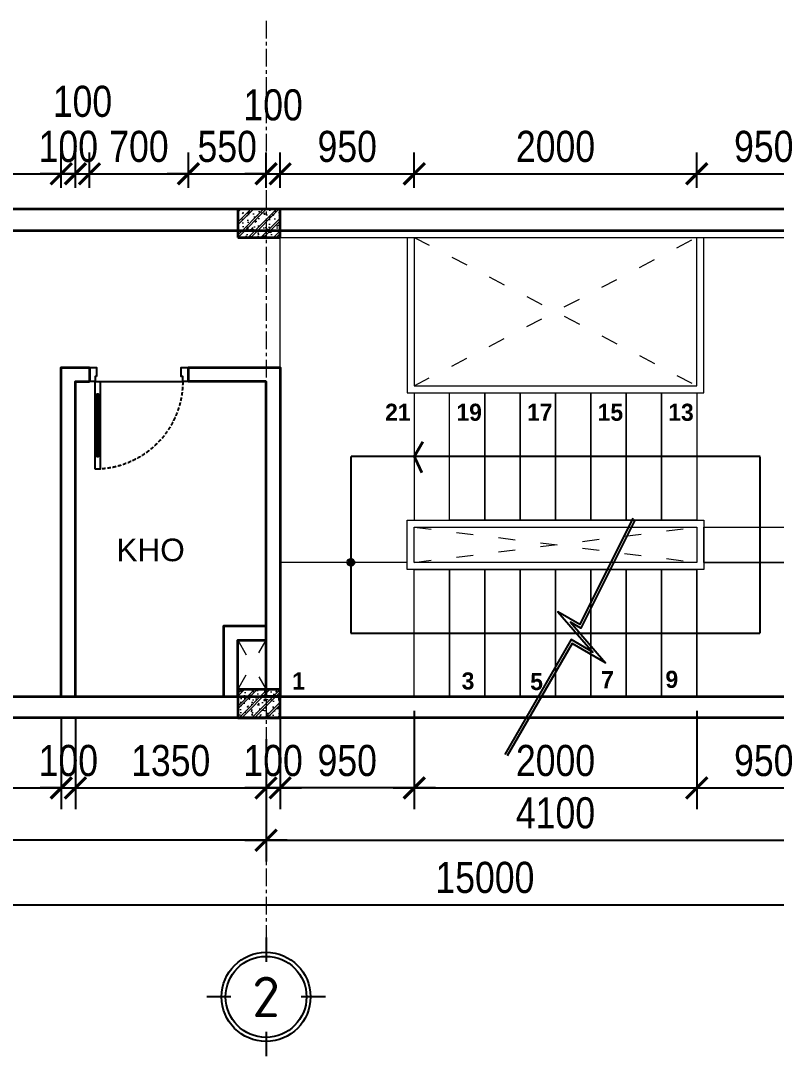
# Model space of a CAD drawing. Header units: inches. Extents: x 236662 to 497023, y -248575 to 81795.
# Drawn here: x 331174 to 336526, y -48059 to -40731 of the extents above; entities that cross this region are included whole.
import ezdxf
from ezdxf.enums import TextEntityAlignment as Align

# ---------------------------------------------------------------- set-up
doc = ezdxf.new("R2010")
doc.units = ezdxf.units.IN
doc.header["$LTSCALE"] = 10
doc.header["$MEASUREMENT"] = 0
for name, pattern in [('ACAD_ISO03W100', [30, 12, -18]), ('CENTER', [2, 1.25, -0.25, 0.25, -0.25]), ('DASHED2', [0.375, 0.25, -0.125]), ('HIDDEN', [0.375, 0.25, -0.125])]:
    doc.linetypes.add(name, pattern=pattern)
for name, color, linetype in [('01. HP_TEXT', 9, 'Continuous'), ('04. HP_CUA', 153, 'Continuous'), ('07. HP_KY HIEU', 43, 'Continuous'), ('08. HP_DIM', 118, 'Continuous'), ('TEXT', 2, 'Continuous')]:
    doc.layers.add(name, color=color, linetype=linetype)
for name, color, linetype, lineweight in [('02. HP_BE TONG', 1, 'Continuous', 35), ('03. HP_TUONG', 2, 'Continuous', 35), ('05. HP_TRUC', 251, 'CENTER', 5), ('06. HP_THAY 1', 134, 'Continuous', 15), ('06. HP_THAY 2', 147, 'Continuous', 13), ('09_HP_HATCH', 8, 'Continuous', 5), ('14. HP_OPENING', 250, 'ACAD_ISO03W100', 5), ('GHICHU', 7, 'Continuous', 9), ('N KHUAT', 8, 'Continuous', 5)]:
    doc.layers.add(name, color=color, linetype=linetype, lineweight=lineweight)
doc.styles.add('AVO', font='VNI-Avo-Bold.TTF')
doc.styles.add('ISOCP50', font='ISOCPEUR.TTF')
doc.styles.add('TEXT (none)', font='Arial.ttf')
doc.styles.add('text2', font='VHELVCN.TTF')
doc.dimstyles.new('AL-100', dxfattribs={"dimtxt": 220, "dimasz": 150, "dimexe": 150, "dimexo": 150, "dimgap": 80, "dimtad": 1, "dimdec": 0, "dimzin": 9, "dimtxsty": 'text2', "dimblk": 'ARCHTICK', "dimcen": 1, "dimdle": 150, "dimclrd": 256, "dimclre": 256, "dimclrt": 7, "dimadec": 0, "dimazin": 0, "dimtfac": 1, "dimtdec": 0, "dimtix": 1, "dimtmove": 2, "dimatfit": 3, "dimldrblk": 'ARCHTICK', "dimfxl": 1, "dimtolj": 1, "dimtzin": 0, "dimlwd": -1, "dimlwe": -1, "dimarcsym": 0})

# ---------------------------------------------------------------- blocks, each defined once
blk = doc.blocks.new('_ArchTick')
at = {"color": 0, "linetype": 'ByBlock', "const_width": 0.15}
blk.add_lwpolyline([(-0.5, -0.5), (0.5, 0.5)], dxfattribs=at)
blk = doc.blocks.new('*D949')
at = {"layer": '08. HP_DIM', "transparency": 16777216}
for p, q in [((327461.9, -45814), (327461.9, -47136.9)), ((342461.9, -45814), (342461.9, -47136.9)), ((327311.9, -46986.9), (342611.9, -46986.9))]:
    blk.add_line(p, q, dxfattribs=at)
at = {"layer": 'Defpoints', "color": 0, "transparency": 16777216}
for p in [(327461.9, -45664), (342461.9, -45664), (342461.9, -46986.9)]:
    blk.add_point(p, dxfattribs=at)
at = {"layer": '08. HP_DIM', "transparency": 16777216, "xscale": 150, "yscale": 150, "zscale": 150, "rotation": 180}
blk.add_blockref('_ArchTick', (327461.9, -46986.9), dxfattribs=at)
at = {"layer": '08. HP_DIM', "transparency": 16777216, "xscale": 150, "yscale": 150, "zscale": 150}
blk.add_blockref('_ArchTick', (342461.9, -46986.9), dxfattribs=at)
at = {"layer": '08. HP_DIM', "color": 7, "transparency": 16777216, "insert": (334461.9, -46794.5), "char_height": 220, "attachment_point": 5, "style": 'text2'}
blk.add_mtext('\\A1;15000', dxfattribs=at)
blk = doc.blocks.new('*D953')
at = {"layer": '08. HP_DIM', "transparency": 16777216}
for p, q in [((329211.9, -45664), (329211.9, -46309.7)), ((331461.9, -45664), (331461.9, -46309.7)), ((329061.9, -46159.7), (331611.9, -46159.7))]:
    blk.add_line(p, q, dxfattribs=at)
at = {"layer": 'Defpoints', "color": 0, "transparency": 16777216}
for p in [(329211.9, -45514), (331461.9, -45514), (331461.9, -46159.7)]:
    blk.add_point(p, dxfattribs=at)
at = {"layer": '08. HP_DIM', "transparency": 16777216, "xscale": 150, "yscale": 150, "zscale": 150, "rotation": 180}
blk.add_blockref('_ArchTick', (329211.9, -46159.7), dxfattribs=at)
at = {"layer": '08. HP_DIM', "transparency": 16777216, "xscale": 150, "yscale": 150, "zscale": 150}
blk.add_blockref('_ArchTick', (331461.9, -46159.7), dxfattribs=at)
at = {"layer": '08. HP_DIM', "color": 7, "transparency": 16777216, "insert": (330336.9, -45967.3), "char_height": 220, "attachment_point": 5, "style": 'text2'}
blk.add_mtext('\\A1;2250', dxfattribs=at)
blk = doc.blocks.new('*D954')
at = {"layer": '08. HP_DIM', "transparency": 16777216}
for p, q in [((331561.9, -45664), (331561.9, -46309.7)), ((332911.9, -45814), (332911.9, -46309.7)), ((331411.9, -46159.7), (333061.9, -46159.7))]:
    blk.add_line(p, q, dxfattribs=at)
at = {"layer": 'Defpoints', "color": 0, "transparency": 16777216}
for p in [(331561.9, -45514), (332911.9, -45664), (332911.9, -46159.7)]:
    blk.add_point(p, dxfattribs=at)
at = {"layer": '08. HP_DIM', "transparency": 16777216, "xscale": 150, "yscale": 150, "zscale": 150, "rotation": 180}
blk.add_blockref('_ArchTick', (331561.9, -46159.7), dxfattribs=at)
at = {"layer": '08. HP_DIM', "transparency": 16777216, "xscale": 150, "yscale": 150, "zscale": 150}
blk.add_blockref('_ArchTick', (332911.9, -46159.7), dxfattribs=at)
at = {"layer": '08. HP_DIM', "color": 7, "transparency": 16777216, "insert": (332236.9, -45967.3), "char_height": 220, "attachment_point": 5, "style": 'text2'}
blk.add_mtext('\\A1;1350', dxfattribs=at)
blk = doc.blocks.new('*D955')
at = {"layer": '08. HP_DIM', "transparency": 16777216}
for p, q in [((332911.9, -45814), (332911.9, -46309.7)), ((333011.9, -45814), (333011.9, -46309.7)), ((332911.9, -46159.7), (332761.9, -46159.7)), ((332911.9, -46159.7), (333011.9, -46159.7)), ((333011.9, -46159.7), (333161.9, -46159.7))]:
    blk.add_line(p, q, dxfattribs=at)
at = {"layer": 'Defpoints', "color": 0, "transparency": 16777216}
for p in [(332911.9, -45664), (333011.9, -45664), (333011.9, -46159.7)]:
    blk.add_point(p, dxfattribs=at)
at = {"layer": '08. HP_DIM', "transparency": 16777216, "xscale": 150, "yscale": 150, "zscale": 150}
blk.add_blockref('_ArchTick', (332911.9, -46159.7), dxfattribs=at)
at = {"layer": '08. HP_DIM', "transparency": 16777216, "xscale": 150, "yscale": 150, "zscale": 150, "rotation": 180}
blk.add_blockref('_ArchTick', (333011.9, -46159.7), dxfattribs=at)
at = {"layer": '08. HP_DIM', "color": 7, "transparency": 16777216, "insert": (332961.9, -45967.3), "char_height": 220, "attachment_point": 5, "style": 'text2'}
blk.add_mtext('\\A1;100', dxfattribs=at)
blk = doc.blocks.new('grid test1')
at = {"ltscale": 20}
for p, q in [((0, 440), (0, 260)), ((-260, 0), (-440, 0)), ((440, 0), (260, 0)), ((0, -260), (0, -440))]:
    blk.add_line(p, q, dxfattribs=at)
at = {"color": 251, "ltscale": 20, "true_color": 0x636466}
for radius in [330, 300]:
    blk.add_circle((0, 0), radius, dxfattribs=at)
at = {"layer": '01. HP_TEXT', "color": 2, "ltscale": 20, "true_color": 0xf1eb1f, "style": 'ISOCP50'}
blk.add_attdef('GRID', text='', height=300, dxfattribs=at).set_placement((-36.9, 0.3), align=Align.MIDDLE_CENTER)
blk = doc.blocks.new('zcsadsdasd3')
at = {"layer": '05. HP_TRUC', "ltscale": 10}
for p, q in [((-9550, 4933.4), (-9550, -1554.2)), ((-15929.6, 3600), (1239.1, 3600)), ((-15929.6, 0), (1239.1, 0))]:
    blk.add_line(p, q, dxfattribs=at)
at = {"layer": '07. HP_KY HIEU', "ltscale": 20}
ref = blk.add_blockref('grid test1', (-9550, -1974.6), dxfattribs=dict(at, xscale=0.9555000001564621, yscale=0.9555000001564621, zscale=0.9555000001564621))
ref.add_attrib('GRID', '2', dxfattribs={"layer": 'TEXT', "ltscale": 20, "height": 286.6, "style": 'ISOCP50'}).set_placement((-9550, -1974.6), align=Align.MIDDLE_CENTER)
blk = doc.blocks.new('*D959')
at = {"layer": '08. HP_DIM', "transparency": 16777216}
for p, q in [((333961.9, -45614), (333961.9, -46309.7)), ((335961.9, -45614), (335961.9, -46309.7)), ((333811.9, -46159.7), (336111.9, -46159.7))]:
    blk.add_line(p, q, dxfattribs=at)
at = {"layer": 'Defpoints', "color": 0, "transparency": 16777216}
for p in [(333961.9, -45464), (335961.9, -45464), (335961.9, -46159.7)]:
    blk.add_point(p, dxfattribs=at)
at = {"layer": '08. HP_DIM', "transparency": 16777216, "xscale": 150, "yscale": 150, "zscale": 150, "rotation": 180}
blk.add_blockref('_ArchTick', (333961.9, -46159.7), dxfattribs=at)
at = {"layer": '08. HP_DIM', "transparency": 16777216, "xscale": 150, "yscale": 150, "zscale": 150}
blk.add_blockref('_ArchTick', (335961.9, -46159.7), dxfattribs=at)
at = {"layer": '08. HP_DIM', "color": 7, "transparency": 16777216, "insert": (334961.9, -45967.3), "char_height": 220, "attachment_point": 5, "style": 'text2'}
blk.add_mtext('\\A1;2000', dxfattribs=at)
blk = doc.blocks.new('*D902')
at = {"layer": '08. HP_DIM', "transparency": 16777216}
for p, q in [((333011.9, -45614), (333011.9, -46309.7)), ((333961.9, -45614), (333961.9, -46309.7)), ((334111.9, -46159.7), (332861.9, -46159.7))]:
    blk.add_line(p, q, dxfattribs=at)
at = {"layer": 'Defpoints', "color": 0, "transparency": 16777216}
for p in [(333011.9, -45464), (333961.9, -45464), (333011.9, -46159.7)]:
    blk.add_point(p, dxfattribs=at)
at = {"layer": '08. HP_DIM', "transparency": 16777216, "xscale": 150, "yscale": 150, "zscale": 150, "rotation": 180}
blk.add_blockref('_ArchTick', (333011.9, -46159.7), dxfattribs=at)
at = {"layer": '08. HP_DIM', "transparency": 16777216, "xscale": 150, "yscale": 150, "zscale": 150}
blk.add_blockref('_ArchTick', (333961.9, -46159.7), dxfattribs=at)
at = {"layer": '08. HP_DIM', "color": 7, "transparency": 16777216, "insert": (333486.9, -45967.3), "char_height": 220, "attachment_point": 5, "style": 'text2'}
blk.add_mtext('\\A1;950', dxfattribs=at)
blk = doc.blocks.new('*D903')
at = {"layer": '08. HP_DIM', "transparency": 16777216}
for p, q in [((335961.9, -45614), (335961.9, -46309.7)), ((336911.9, -45639), (336911.9, -46309.7)), ((335811.9, -46159.7), (337061.9, -46159.7))]:
    blk.add_line(p, q, dxfattribs=at)
at = {"layer": 'Defpoints', "color": 0, "transparency": 16777216}
for p in [(335961.9, -45464), (336911.9, -45489), (336911.9, -46159.7)]:
    blk.add_point(p, dxfattribs=at)
at = {"layer": '08. HP_DIM', "transparency": 16777216, "xscale": 150, "yscale": 150, "zscale": 150, "rotation": 180}
blk.add_blockref('_ArchTick', (335961.9, -46159.7), dxfattribs=at)
at = {"layer": '08. HP_DIM', "transparency": 16777216, "xscale": 150, "yscale": 150, "zscale": 150}
blk.add_blockref('_ArchTick', (336911.9, -46159.7), dxfattribs=at)
at = {"layer": '08. HP_DIM', "color": 7, "transparency": 16777216, "insert": (336436.9, -45967.3), "char_height": 220, "attachment_point": 5, "style": 'text2'}
blk.add_mtext('\\A1;950', dxfattribs=at)
blk = doc.blocks.new('*D1331')
at = {"layer": '08. HP_DIM', "transparency": 16777216}
for p, q in [((-9550, -3750), (-9550, -4616)), ((-5450, -3750), (-5450, -4616)), ((-9700, -4466), (-5300, -4466))]:
    blk.add_line(p, q, dxfattribs=at)
at = {"layer": 'Defpoints', "color": 0, "transparency": 16777216}
for p in [(-9550, -3600), (-5450, -3600), (-5450, -4466)]:
    blk.add_point(p, dxfattribs=at)
at = {"layer": '08. HP_DIM', "transparency": 16777216, "xscale": 150, "yscale": 150, "zscale": 150, "rotation": 180}
blk.add_blockref('_ArchTick', (-9550, -4466), dxfattribs=at)
at = {"layer": '08. HP_DIM', "transparency": 16777216, "xscale": 150, "yscale": 150, "zscale": 150}
blk.add_blockref('_ArchTick', (-5450, -4466), dxfattribs=at)
at = {"layer": '08. HP_DIM', "color": 7, "transparency": 16777216, "insert": (-7500, -4273.6), "char_height": 220, "attachment_point": 5, "style": 'text2'}
blk.add_mtext('\\A1;4100', dxfattribs=at)
blk = doc.blocks.new('*D1333')
at = {"layer": '08. HP_DIM', "transparency": 16777216}
for p, q in [((-15000, -3750), (-15000, -5072.9)), ((0, -3750), (0, -5072.9)), ((-15150, -4922.9), (150, -4922.9))]:
    blk.add_line(p, q, dxfattribs=at)
at = {"layer": 'Defpoints', "color": 0, "transparency": 16777216}
for p in [(-15000, -3600), (0, -3600), (0, -4922.9)]:
    blk.add_point(p, dxfattribs=at)
at = {"layer": '08. HP_DIM', "transparency": 16777216, "xscale": 150, "yscale": 150, "zscale": 150, "rotation": 180}
blk.add_blockref('_ArchTick', (-15000, -4922.9), dxfattribs=at)
at = {"layer": '08. HP_DIM', "transparency": 16777216, "xscale": 150, "yscale": 150, "zscale": 150}
blk.add_blockref('_ArchTick', (0, -4922.9), dxfattribs=at)
at = {"layer": '08. HP_DIM', "color": 7, "transparency": 16777216, "insert": (-8000, -4730.6), "char_height": 220, "attachment_point": 5, "style": 'text2'}
blk.add_mtext('\\A1;15000', dxfattribs=at)
blk = doc.blocks.new('*D1334')
at = {"layer": '08. HP_DIM', "transparency": 16777216}
for p, q in [((-15000, -3750), (-15000, -4616)), ((-9550, -3750), (-9550, -4616)), ((-9400, -4466), (-15150, -4466))]:
    blk.add_line(p, q, dxfattribs=at)
at = {"layer": 'Defpoints', "color": 0, "transparency": 16777216}
for p in [(-15000, -3600), (-9550, -3600), (-15000, -4466)]:
    blk.add_point(p, dxfattribs=at)
at = {"layer": '08. HP_DIM', "transparency": 16777216, "xscale": 150, "yscale": 150, "zscale": 150, "rotation": 180}
blk.add_blockref('_ArchTick', (-15000, -4466), dxfattribs=at)
at = {"layer": '08. HP_DIM', "transparency": 16777216, "xscale": 150, "yscale": 150, "zscale": 150}
blk.add_blockref('_ArchTick', (-9550, -4466), dxfattribs=at)
at = {"layer": '08. HP_DIM', "color": 7, "transparency": 16777216, "insert": (-12275, -4273.6), "char_height": 220, "attachment_point": 5, "style": 'text2'}
blk.add_mtext('\\A1;5450', dxfattribs=at)
blk = doc.blocks.new('COT')
at = {"layer": '09_HP_HATCH'}
h = blk.add_hatch(dxfattribs=at)
h.set_pattern_fill('CHAU-01', color=256, scale=15, pattern_type=2)
h.set_pattern_definition([(50, (-55276.965, -37444.2), (107.58903, -9.41282), [11.25, -123.75]), (355, (-55276.97, -37444.2), (-20.8127, 112.82882), [9, -99]), (100.4514, (-55268, -37444.99), (86.7764, 103.41593), [9.56103, -105.17132]), (46.1842, (-55276.97, -37414.2), (160.08616, -24.82785), [16.875, -185.625]), (96.6356, (-55263.62, -37416.27), (140.1994, 146.11768), [14.34154, -157.75695]), (351.1842, (-55276.97, -37414.2), (140.1993, 146.1178), [13.5, -148.5]), (21, (-55261.965, -37421.7), (89.53606, -60.39283), [11.25, -123.75]), (326, (-55261.97, -37421.7), (36.4973, 108.7725), [9, -99]), (71.4514, (-55254.5, -37426.73), (126.0334, 48.37957), [9.56103, -105.17132]), (37.5, (-55276.965, -37444.2), (1.823978, 49.934078), [0, -97.8, 0, -100.5, 0, -99.375]), (7.5, (-55276.965, -37444.2), (39.46043, 59.161757), [0, -57.3, 0, -95.55, 0, -37.875]), (327.5, (-55310.415, -37444.2), (80.073365, -3.38323), [0, -37.5, 0, -117, 0, -155.25]), (317.5, (-55325.415, -37444.2), (87.477925, 15.01575), [0, -48.75, 0, -77.7, 0, -110.25]), (45, (-55276.965, -37444.2), (-45.07806, 45.07806), []), (45, (-55276.965, -37425.827), (-45.07806, 45.07806), [])])
h.paths.add_polyline_path([(0, -200), (300, -200), (300, 0), (0, 0)])
at = {"layer": '02. HP_BE TONG'}
blk.add_lwpolyline([(0, -200), (300, -200), (300, 0), (0, 0)], close=True, dxfattribs=at)
blk = doc.blocks.new('ádasdwdczxzc')
at = {"layer": '03. HP_TUONG'}
for p in [(-9750, 3600), (-9750, 200)]:
    blk.add_blockref('COT', p, dxfattribs=at)
blk = doc.blocks.new('*U33')
at = {"ltscale": 100}
for p, q in [((40, 620), (40, 200)), ((75, 200), (75, 620))]:
    blk.add_line(p, q, dxfattribs=at)
at = {"color": 8, "ltscale": 100}
blk.add_line((40, 100), (660, 100), dxfattribs=at)
at = {"ltscale": 100}
for points in [[(40, 720), (40, 620), (52.5, 620), (52.5, 630), (62.5, 630), (62.5, 620), (75, 620), (75, 720)], [(62.5, 200), (62.5, 190), (52.5, 190), (52.5, 200), (40, 200), (40, 100), (75, 100), (75, 200)], [(50, 65), (40, 65), (40, 100), (0, 100), (0, 0), (50, 0)], [(700, 100), (660, 100), (660, 65), (650, 65), (650, 0), (700, 0)]]:
    blk.add_lwpolyline(points, close=True, dxfattribs=at)
at = {"color": 8, "ltscale": 100}
blk.add_lwpolyline([(62.5, 630), (52.5, 630), (52.5, 190), (62.5, 190)], close=True, dxfattribs=at)
at = {"color": 8, "linetype": 'HIDDEN', "ltscale": 10}
blk.add_arc((40, 100), 620, 360, 90, dxfattribs=at)
blk = doc.blocks.new('CUA TANG 4')
at = {"layer": '04. HP_CUA', "xscale": -1, "rotation": 180}
blk.add_blockref('*U33', (4200, -1120), dxfattribs=at)
blk = doc.blocks.new('*D1101')
at = {"layer": '08. HP_DIM', "transparency": 16777216}
for p, q in [((329161.9, -41914), (329161.9, -41663.8)), ((331461.9, -41914), (331461.9, -41663.8)), ((329011.9, -41813.8), (331611.9, -41813.8))]:
    blk.add_line(p, q, dxfattribs=at)
at = {"layer": 'Defpoints', "color": 0, "transparency": 16777216}
for p in [(331461.9, -41813.8), (329161.9, -42064, -318.6), (331461.9, -42064, -318.6)]:
    blk.add_point(p, dxfattribs=at)
at = {"layer": '08. HP_DIM', "transparency": 16777216, "xscale": 150, "yscale": 150, "zscale": 150, "rotation": 180}
blk.add_blockref('_ArchTick', (329161.9, -41813.8), dxfattribs=at)
at = {"layer": '08. HP_DIM', "transparency": 16777216, "xscale": 150, "yscale": 150, "zscale": 150}
blk.add_blockref('_ArchTick', (331461.9, -41813.8), dxfattribs=at)
at = {"layer": '08. HP_DIM', "color": 7, "transparency": 16777216, "insert": (330311.9, -41621.4), "char_height": 220, "attachment_point": 5, "style": 'text2'}
blk.add_mtext('\\A1;2300', dxfattribs=at)
blk = doc.blocks.new('*D1102')
at = {"layer": '08. HP_DIM', "transparency": 16777216}
for p, q in [((331461.9, -41914), (331461.9, -41663.8)), ((331561.9, -41914), (331561.9, -41663.8)), ((331461.9, -41813.8), (331311.9, -41813.8)), ((331461.9, -41813.8), (331561.9, -41813.8)), ((331561.9, -41813.8), (331711.9, -41813.8))]:
    blk.add_line(p, q, dxfattribs=at)
at = {"layer": 'Defpoints', "color": 0, "transparency": 16777216}
for p in [(331561.9, -41813.8), (331461.9, -42064, -318.6), (331561.9, -42064, -318.6)]:
    blk.add_point(p, dxfattribs=at)
at = {"layer": '08. HP_DIM', "transparency": 16777216, "xscale": 150, "yscale": 150, "zscale": 150}
blk.add_blockref('_ArchTick', (331461.9, -41813.8), dxfattribs=at)
at = {"layer": '08. HP_DIM', "transparency": 16777216, "xscale": 150, "yscale": 150, "zscale": 150, "rotation": 180}
blk.add_blockref('_ArchTick', (331561.9, -41813.8), dxfattribs=at)
at = {"layer": '08. HP_DIM', "color": 7, "transparency": 16777216, "insert": (331511.9, -41621.4), "char_height": 220, "attachment_point": 5, "style": 'text2'}
blk.add_mtext('\\A1;100', dxfattribs=at)
blk = doc.blocks.new('*D1103')
at = {"layer": '08. HP_DIM', "transparency": 16777216}
for p, q in [((331561.9, -41914), (331561.9, -41663.8)), ((331661.9, -41914), (331661.9, -41663.8)), ((331561.9, -41813.8), (331411.9, -41813.8)), ((331561.9, -41813.8), (331661.9, -41813.8)), ((331661.9, -41813.8), (331811.9, -41813.8))]:
    blk.add_line(p, q, dxfattribs=at)
at = {"layer": 'Defpoints', "color": 0, "transparency": 16777216}
for p in [(331661.9, -41813.8), (331561.9, -42064, -318.6), (331661.9, -42064, -318.6)]:
    blk.add_point(p, dxfattribs=at)
at = {"layer": '08. HP_DIM', "transparency": 16777216, "xscale": 150, "yscale": 150, "zscale": 150}
blk.add_blockref('_ArchTick', (331561.9, -41813.8), dxfattribs=at)
at = {"layer": '08. HP_DIM', "transparency": 16777216, "xscale": 150, "yscale": 150, "zscale": 150, "rotation": 180}
blk.add_blockref('_ArchTick', (331661.9, -41813.8), dxfattribs=at)
at = {"layer": '08. HP_DIM', "color": 7, "transparency": 16777216, "insert": (331611.9, -41302.4), "char_height": 220, "attachment_point": 5, "style": 'text2'}
blk.add_mtext('\\A1;100', dxfattribs=at)
blk = doc.blocks.new('*D1104')
at = {"layer": '08. HP_DIM', "transparency": 16777216}
for p, q in [((331661.9, -41914), (331661.9, -41663.8)), ((332361.9, -41914), (332361.9, -41663.8)), ((331511.9, -41813.8), (332511.9, -41813.8))]:
    blk.add_line(p, q, dxfattribs=at)
at = {"layer": 'Defpoints', "color": 0, "transparency": 16777216}
for p in [(332361.9, -41813.8), (331661.9, -42064, -318.6), (332361.9, -42064, -318.6)]:
    blk.add_point(p, dxfattribs=at)
at = {"layer": '08. HP_DIM', "transparency": 16777216, "xscale": 150, "yscale": 150, "zscale": 150, "rotation": 180}
blk.add_blockref('_ArchTick', (331661.9, -41813.8), dxfattribs=at)
at = {"layer": '08. HP_DIM', "transparency": 16777216, "xscale": 150, "yscale": 150, "zscale": 150}
blk.add_blockref('_ArchTick', (332361.9, -41813.8), dxfattribs=at)
at = {"layer": '08. HP_DIM', "color": 7, "transparency": 16777216, "insert": (332011.9, -41621.4), "char_height": 220, "attachment_point": 5, "style": 'text2'}
blk.add_mtext('\\A1;700', dxfattribs=at)
blk = doc.blocks.new('*D1105')
at = {"layer": '08. HP_DIM', "transparency": 16777216}
for p, q in [((332361.9, -41914), (332361.9, -41663.8)), ((332911.9, -41914), (332911.9, -41663.8)), ((332361.9, -41813.8), (332211.9, -41813.8)), ((332361.9, -41813.8), (332911.9, -41813.8)), ((332911.9, -41813.8), (333061.9, -41813.8))]:
    blk.add_line(p, q, dxfattribs=at)
at = {"layer": 'Defpoints', "color": 0, "transparency": 16777216}
for p in [(332911.9, -41813.8), (332361.9, -42064, -318.6), (332911.9, -42064, -318.6)]:
    blk.add_point(p, dxfattribs=at)
at = {"layer": '08. HP_DIM', "transparency": 16777216, "xscale": 150, "yscale": 150, "zscale": 150}
blk.add_blockref('_ArchTick', (332361.9, -41813.8), dxfattribs=at)
at = {"layer": '08. HP_DIM', "transparency": 16777216, "xscale": 150, "yscale": 150, "zscale": 150, "rotation": 180}
blk.add_blockref('_ArchTick', (332911.9, -41813.8), dxfattribs=at)
at = {"layer": '08. HP_DIM', "color": 7, "transparency": 16777216, "insert": (332636.9, -41621.4), "char_height": 220, "attachment_point": 5, "style": 'text2'}
blk.add_mtext('\\A1;550', dxfattribs=at)
blk = doc.blocks.new('*D1106')
at = {"layer": '08. HP_DIM', "transparency": 16777216}
for p, q in [((332911.9, -41914), (332911.9, -41663.8)), ((333011.9, -41914), (333011.9, -41663.8)), ((332911.9, -41813.8), (332761.9, -41813.8)), ((332911.9, -41813.8), (333011.9, -41813.8)), ((333011.9, -41813.8), (333161.9, -41813.8))]:
    blk.add_line(p, q, dxfattribs=at)
at = {"layer": 'Defpoints', "color": 0, "transparency": 16777216}
for p in [(333011.9, -41813.8), (332911.9, -42064, -318.6), (333011.9, -42064, -318.6)]:
    blk.add_point(p, dxfattribs=at)
at = {"layer": '08. HP_DIM', "transparency": 16777216, "xscale": 150, "yscale": 150, "zscale": 150}
blk.add_blockref('_ArchTick', (332911.9, -41813.8), dxfattribs=at)
at = {"layer": '08. HP_DIM', "transparency": 16777216, "xscale": 150, "yscale": 150, "zscale": 150, "rotation": 180}
blk.add_blockref('_ArchTick', (333011.9, -41813.8), dxfattribs=at)
at = {"layer": '08. HP_DIM', "color": 7, "transparency": 16777216, "insert": (332961.9, -41327.5), "char_height": 220, "attachment_point": 5, "style": 'text2'}
blk.add_mtext('\\A1;100', dxfattribs=at)
blk = doc.blocks.new('*D1107')
at = {"layer": '08. HP_DIM', "transparency": 16777216}
for p, q in [((333011.9, -41914), (333011.9, -41663.8)), ((333961.9, -41914), (333961.9, -41663.8)), ((332861.9, -41813.8), (334111.9, -41813.8))]:
    blk.add_line(p, q, dxfattribs=at)
at = {"layer": 'Defpoints', "color": 0, "transparency": 16777216}
for p in [(333961.9, -41813.8), (333011.9, -42064, -318.6), (333961.9, -42064, -318.6)]:
    blk.add_point(p, dxfattribs=at)
at = {"layer": '08. HP_DIM', "transparency": 16777216, "xscale": 150, "yscale": 150, "zscale": 150, "rotation": 180}
blk.add_blockref('_ArchTick', (333011.9, -41813.8), dxfattribs=at)
at = {"layer": '08. HP_DIM', "transparency": 16777216, "xscale": 150, "yscale": 150, "zscale": 150}
blk.add_blockref('_ArchTick', (333961.9, -41813.8), dxfattribs=at)
at = {"layer": '08. HP_DIM', "color": 7, "transparency": 16777216, "insert": (333486.9, -41621.4), "char_height": 220, "attachment_point": 5, "style": 'text2'}
blk.add_mtext('\\A1;950', dxfattribs=at)
blk = doc.blocks.new('*D1108')
at = {"layer": '08. HP_DIM', "transparency": 16777216}
for p, q in [((333961.9, -41914), (333961.9, -41663.8)), ((335961.9, -41914), (335961.9, -41663.8)), ((333811.9, -41813.8), (336111.9, -41813.8))]:
    blk.add_line(p, q, dxfattribs=at)
at = {"layer": 'Defpoints', "color": 0, "transparency": 16777216}
for p in [(335961.9, -41813.8), (333961.9, -42064, -318.6), (335961.9, -42064, -318.6)]:
    blk.add_point(p, dxfattribs=at)
at = {"layer": '08. HP_DIM', "transparency": 16777216, "xscale": 150, "yscale": 150, "zscale": 150, "rotation": 180}
blk.add_blockref('_ArchTick', (333961.9, -41813.8), dxfattribs=at)
at = {"layer": '08. HP_DIM', "transparency": 16777216, "xscale": 150, "yscale": 150, "zscale": 150}
blk.add_blockref('_ArchTick', (335961.9, -41813.8), dxfattribs=at)
at = {"layer": '08. HP_DIM', "color": 7, "transparency": 16777216, "insert": (334961.9, -41621.4), "char_height": 220, "attachment_point": 5, "style": 'text2'}
blk.add_mtext('\\A1;2000', dxfattribs=at)
blk = doc.blocks.new('*D1109')
at = {"layer": '08. HP_DIM', "transparency": 16777216}
for p, q in [((335961.9, -41914), (335961.9, -41663.8)), ((336911.9, -41914), (336911.9, -41663.8)), ((335811.9, -41813.8), (337061.9, -41813.8))]:
    blk.add_line(p, q, dxfattribs=at)
at = {"layer": 'Defpoints', "color": 0, "transparency": 16777216}
for p in [(336911.9, -41813.8), (335961.9, -42064, -318.6), (336911.9, -42064, -318.6)]:
    blk.add_point(p, dxfattribs=at)
at = {"layer": '08. HP_DIM', "transparency": 16777216, "xscale": 150, "yscale": 150, "zscale": 150, "rotation": 180}
blk.add_blockref('_ArchTick', (335961.9, -41813.8), dxfattribs=at)
at = {"layer": '08. HP_DIM', "transparency": 16777216, "xscale": 150, "yscale": 150, "zscale": 150}
blk.add_blockref('_ArchTick', (336911.9, -41813.8), dxfattribs=at)
at = {"layer": '08. HP_DIM', "color": 7, "transparency": 16777216, "insert": (336436.9, -41621.4), "char_height": 220, "attachment_point": 5, "style": 'text2'}
blk.add_mtext('\\A1;950', dxfattribs=at)
blk = doc.blocks.new('*D1123')
at = {"layer": '08. HP_DIM', "transparency": 16777216}
for p, q in [((331461.9, -45664), (331461.9, -46309.7)), ((331561.9, -45664), (331561.9, -46309.7)), ((331461.9, -46159.7), (331311.9, -46159.7)), ((331461.9, -46159.7), (331561.9, -46159.7)), ((331561.9, -46159.7), (331711.9, -46159.7))]:
    blk.add_line(p, q, dxfattribs=at)
at = {"layer": 'Defpoints', "color": 0, "transparency": 16777216}
for p in [(331461.9, -45514, -318.6), (331561.9, -45514, -318.6), (331561.9, -46159.7)]:
    blk.add_point(p, dxfattribs=at)
at = {"layer": '08. HP_DIM', "transparency": 16777216, "xscale": 150, "yscale": 150, "zscale": 150}
blk.add_blockref('_ArchTick', (331461.9, -46159.7), dxfattribs=at)
at = {"layer": '08. HP_DIM', "transparency": 16777216, "xscale": 150, "yscale": 150, "zscale": 150, "rotation": 180}
blk.add_blockref('_ArchTick', (331561.9, -46159.7), dxfattribs=at)
at = {"layer": '08. HP_DIM', "color": 7, "transparency": 16777216, "insert": (331511.9, -45967.3), "char_height": 220, "attachment_point": 5, "style": 'text2'}
blk.add_mtext('\\A1;100', dxfattribs=at)
blk = doc.blocks.new('mb tang 4')
at = {"layer": '07. HP_KY HIEU'}
h = blk.add_hatch(color=256, dxfattribs=at)
h.dxf.hatch_style = 1
edge = h.paths.add_edge_path()
edge.add_arc((-8950, -2500), 25, 0, 360)
at = {"layer": '03. HP_TUONG'}
blk.add_line((-10800, -1120), (-10800, -1220), dxfattribs=at)
blk.add_lwpolyline([(-4350, 0), (-15000, 0), (-15000, -1000), (-14900, -1000), (-14900, -150), (-4350, -150)], close=True, dxfattribs=at)
for points in [[(-11000, -3450), (-11000, -1120), (-10800, -1120)], [(-9550, -1220), (-10100, -1220), (-10100, -1120), (-9450, -1120), (-9450, -3450), (-9550, -3450), (-9550, -1220)], [(-10900, -3450), (-10900, -1220), (-10800, -1220)], [(-750, -2200), (0, -2200), (0, -3600), (-15000, -3600), (-15000, -3450), (-14850, -3450), (-14850, -3450), (-150, -3450), (-150, -2300), (-750, -2300)], [(-9850, -3450), (-9850, -2950), (-9550, -2950)], [(-9750, -3450), (-9750, -3050), (-9550, -3050)]]:
    blk.add_lwpolyline(points, dxfattribs=at)
at = {"layer": '06. HP_THAY 1'}
for p, q in [((-8500, -200), (-8500, -1250)), ((-6500, -1250), (-6500, -200)), ((-8500, -1250), (-6500, -1250))]:
    blk.add_line(p, q, dxfattribs=at)
for points in [[(-9450, -200), (-5550, -200), (-5550, -150), (-9450, -150)], [(-6450, -2200), (-6450, -2550), (-8550, -2550), (-8550, -2200)], [(-8500, -2250), (-6500, -2250), (-6500, -2500), (-8500, -2500)]]:
    blk.add_lwpolyline(points, close=True, dxfattribs=at)
blk.add_lwpolyline([(-8550, -200), (-8550, -1300), (-6450, -1300), (-6450, -200)], dxfattribs=at)
at = {"layer": '06. HP_THAY 2'}
for p, q in [((-9450, -1120), (-9450, -150)), ((-8500, -1300), (-8500, -2200))]:
    blk.add_line(p, q, dxfattribs=at)
for points in [[(-6450, -2200), (-6450, -2250), (-5550, -2250), (-5550, -1150)], [(-6500, -1300), (-6500, -2200)], [(-8550, -2500), (-9450, -2500), (-9450, -3450), (-8500, -3450), (-8500, -2550)], [(-6450, -2500), (-5550, -2500), (-5550, -3450), (-6500, -3450), (-6500, -2550)], [(-6450, -2500), (-6450, -2550), (-6500, -2550)]]:
    blk.add_lwpolyline(points, dxfattribs=at)
for points in [[(-8250, -2200), (-8250, -1300), (-8000, -1300), (-8000, -2200)], [(-8000, -2200), (-8000, -1300), (-7750, -1300), (-7750, -2200)], [(-7750, -2200), (-7750, -1300), (-7500, -1300), (-7500, -2200)], [(-7500, -2200), (-7500, -1300), (-7250, -1300), (-7250, -2200)], [(-7250, -2200), (-7250, -1300), (-7000, -1300), (-7000, -2200)], [(-7000, -2200), (-7000, -1300), (-6750, -1300), (-6750, -2200)], [(-6750, -2200), (-6750, -1300), (-6500, -1300), (-6500, -2200)], [(-6450, -2250), (-5550, -2250), (-5550, -2500), (-6450, -2500)], [(-8500, -3450), (-8500, -2550), (-8250, -2550), (-8250, -3450)], [(-8250, -3450), (-8250, -2550), (-8000, -2550), (-8000, -3450)], [(-8000, -3450), (-8000, -2550), (-7750, -2550), (-7750, -3450)], [(-7750, -3450), (-7750, -2550), (-7500, -2550), (-7500, -3450)], [(-7500, -3450), (-7500, -2550), (-7250, -2550), (-7250, -3450)], [(-7250, -3450), (-7250, -2550), (-7000, -2550), (-7000, -3450)], [(-7000, -3450), (-7000, -2550), (-6750, -2550), (-6750, -3450)], [(-6750, -3450), (-6750, -2550), (-6500, -2550), (-6500, -3450)]]:
    blk.add_lwpolyline(points, close=True, dxfattribs=at)
at = {"layer": '07. HP_KY HIEU', "linetype": 'DASHED2'}
blk.add_lwpolyline([(-8950, -1750), (-8950, -3000), (-6050, -3000), (-6050, -1750)], close=True, dxfattribs=at)
at = {"layer": '07. HP_KY HIEU'}
for points in [[(-6951.7, -2187.3), (-7328.1, -2939.1), (-7483.3, -2849.5), (-7234.9, -3136.1), (-7390.1, -3046.5), (-7859.8, -3860.1)], [(-6935, -2196.9), (-7321, -2965.5), (-7393.4, -2923.7), (-7145, -3210.3), (-7383, -3072.9), (-7843.1, -3869.7)]]:
    blk.add_lwpolyline(points, dxfattribs=at)
blk.add_circle((-8950, -2500), 25, dxfattribs=at)
at = {"layer": '14. HP_OPENING'}
for p, q in [((-8500, -200), (-6500, -1250)), ((-8500, -1250), (-6500, -200)), ((-8500, -2250), (-6500, -2500)), ((-8500, -2500), (-6500, -2250)), ((-9750, -3050), (-9550, -3400)), ((-9750, -3400), (-9550, -3050))]:
    blk.add_line(p, q, dxfattribs=at)
at = {"layer": 'N KHUAT', "linetype": 'Continuous', "const_width": 20}
blk.add_lwpolyline([(-8446.4, -1865.5), (-8500, -1750), (-8439.4, -1646)], dxfattribs=at)
at = {"layer": '08. HP_DIM'}
blk.add_blockref('ádasdwdczxzc', (0, -3600), dxfattribs=at)
at = {"layer": '01. HP_TEXT', "style": 'TEXT (none)'}
blk.add_text('KHO', height=159.88, dxfattribs=at).set_placement((-10609.6, -2491.5))
at = {"layer": 'GHICHU', "color": 0, "linetype": 'Continuous', "style": 'AVO'}
for s, p in [('21', (-8706.7, -1497.8)), ('19', (-8201.3, -1497.8)), ('17', (-7701.3, -1497.8)), ('15', (-7201.3, -1497.8)), ('13', (-6701.3, -1497.8)), ('1', (-9364.4, -3399.4)), ('3', (-8164.4, -3399.4)), ('5', (-7679.1, -3403.5)), ('7', (-7176.8, -3390.1)), ('9', (-6721.2, -3387.9))]:
    blk.add_text(s, height=121, dxfattribs=at).set_placement(p)
at = {"layer": '08. HP_DIM'}
dim = blk.add_linear_dim(base=(0, -4922.9), p1=(-15000, -3600), p2=(0, -3600), dimstyle='AL-100', dxfattribs=at)
dim.commit()
dim.dimension.update_dxf_attribs({"geometry": '*D1333', "text_midpoint": (-8000, -4730.6), "dimtype": 128})
for base, p2, picture, middle in [((-15000, -4466), (-15000, -3600), '*D1334', (-12275, -4273.6)), ((-5450, -4466), (-5450, -3600), '*D1331', (-7500, -4273.6))]:
    dim = blk.add_linear_dim(base=base, p1=(-9550, -3600), p2=p2, dimstyle='AL-100', dxfattribs=at)
    dim.commit()
    dim.dimension.update_dxf_attribs({"geometry": picture, "text_midpoint": middle})

msp = doc.modelspace()

# ---------------------------------------------------------------- block references
msp.add_blockref('mb tang 4', (342461.9, -42064))
at = {"layer": '08. HP_DIM'}
for name, p in [('zcsadsdasd3', (342461.9, -45664)), ('CUA TANG 4', (327461.9, -42064))]:
    msp.add_blockref(name, p, dxfattribs=at)

# ---------------------------------------------------------------- dimensions: what is measured, and where the dimension line sits
for base, p1, p2, picture, middle in [((331661.9, -41813.8, 318.6), (331561.9, -42064), (331661.9, -42064), '*D1103', (331611.9, -41302.4, 318.6)), ((333011.9, -41813.8, 318.6), (332911.9, -42064), (333011.9, -42064), '*D1106', (332961.9, -41327.5, 318.6)), ((342461.9, -46986.9), (327461.9, -45664), (342461.9, -45664), '*D949', (334461.9, -46794.5))]:
    dim = msp.add_linear_dim(base=base, p1=p1, p2=p2, dimstyle='AL-100', dxfattribs=at)
    dim.commit()
    dim.dimension.update_dxf_attribs({"geometry": picture, "text_midpoint": middle, "dimtype": 160})
for base, p1, p2, picture, middle in [((331461.9, -41813.8, 318.6), (329161.9, -42064), (331461.9, -42064), '*D1101', (330311.9, -41621.4, 318.6)), ((331561.9, -41813.8, 318.6), (331461.9, -42064), (331561.9, -42064), '*D1102', (331511.9, -41621.4, 318.6)), ((332361.9, -41813.8, 318.6), (331661.9, -42064), (332361.9, -42064), '*D1104', (332011.9, -41621.4, 318.6)), ((332911.9, -41813.8, 318.6), (332361.9, -42064), (332911.9, -42064), '*D1105', (332636.9, -41621.4, 318.6)), ((333961.9, -41813.8, 318.6), (333011.9, -42064), (333961.9, -42064), '*D1107', (333486.9, -41621.4, 318.6)), ((335961.9, -41813.8, 318.6), (333961.9, -42064), (335961.9, -42064), '*D1108', (334961.9, -41621.4, 318.6)), ((336911.9, -41813.8, 318.6), (335961.9, -42064), (336911.9, -42064), '*D1109', (336436.9, -41621.4, 318.6)), ((333011.9, -46159.7), (333961.9, -45464), (333011.9, -45464), '*D902', (333486.9, -45967.3)), ((335961.9, -46159.7), (333961.9, -45464), (335961.9, -45464), '*D959', (334961.9, -45967.3)), ((336911.9, -46159.7), (335961.9, -45464), (336911.9, -45489), '*D903', (336436.9, -45967.3)), ((331461.9, -46159.7), (329211.9, -45514), (331461.9, -45514), '*D953', (330336.9, -45967.3)), ((331561.9, -46159.7, 318.6), (331461.9, -45514), (331561.9, -45514), '*D1123', (331511.9, -45967.3, 318.6)), ((332911.9, -46159.7), (331561.9, -45514), (332911.9, -45664), '*D954', (332236.9, -45967.3)), ((333011.9, -46159.7), (332911.9, -45664), (333011.9, -45664), '*D955', (332961.9, -45967.3))]:
    dim = msp.add_linear_dim(base=base, p1=p1, p2=p2, dimstyle='AL-100', dxfattribs=at)
    dim.commit()
    dim.dimension.update_dxf_attribs({"geometry": picture, "text_midpoint": middle})

doc.saveas('drawing.dxf')
